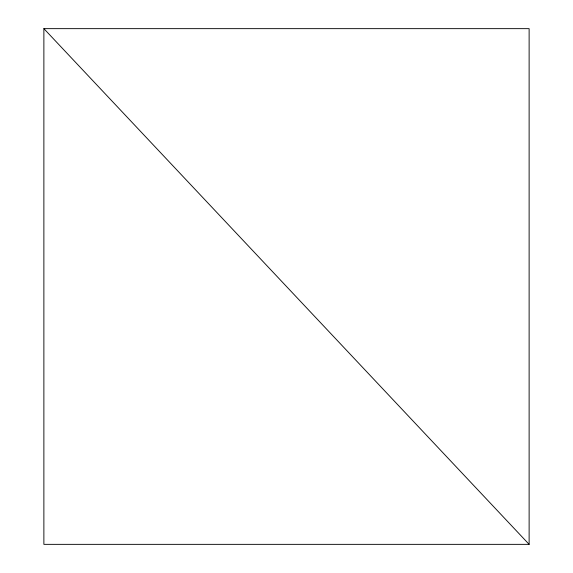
<?xml version="1.0" encoding="UTF-8"?>
<svg xmlns="http://www.w3.org/2000/svg" width="573" height="573" viewBox="0 0 573 573"><rect width="100%" height="100%" fill="white"/><g stroke="black" fill="none" stroke-linecap="round" stroke-linejoin="round"><path stroke-width="0.86" d="M43.877 28.65L529.123 28.65L529.123 544.35L43.877 544.35L43.877 28.65L529.123 544.35"/></g></svg>
